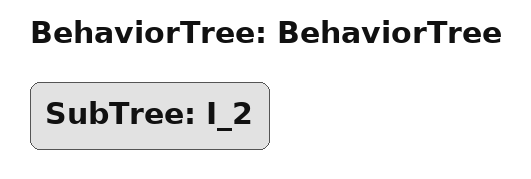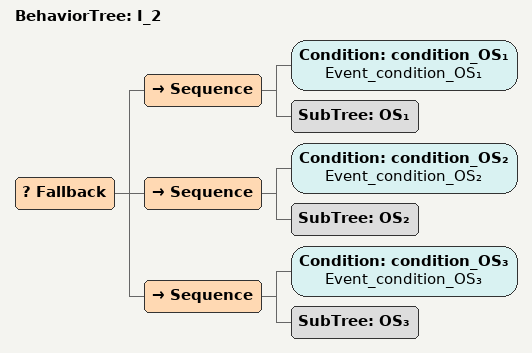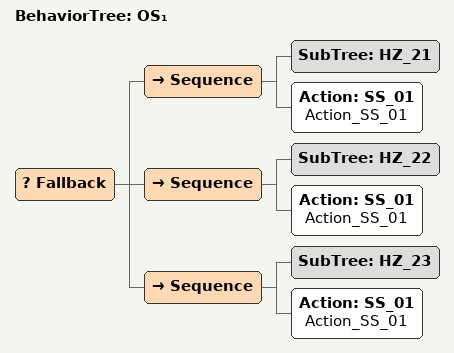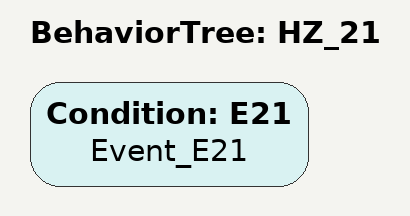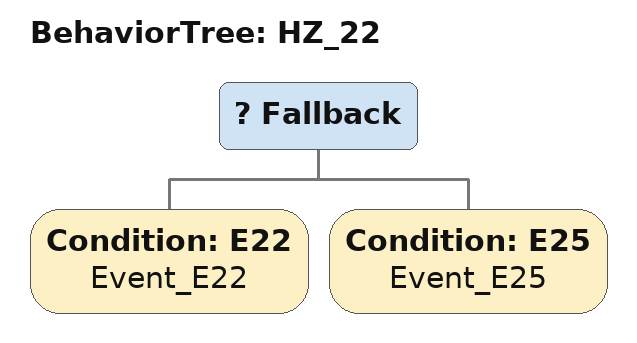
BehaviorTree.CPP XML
<BehaviorTree ID="BehaviorTree">
  <SubTree ID="I_2"/>
</BehaviorTree>

<BehaviorTree ID="I_2">
  <Fallback>
    <Sequence>
      <Condition ID="condition_OS₁" name="Event_condition_OS₁"/>
      <SubTree ID="OS₁"/>
    </Sequence>
    <Sequence>
      <Condition ID="condition_OS₂" name="Event_condition_OS₂"/>
      <SubTree ID="OS₂"/>
    </Sequence>
    <Sequence>
      <Condition ID="condition_OS₃" name="Event_condition_OS₃"/>
      <SubTree ID="OS₃"/>
    </Sequence>
  </Fallback>
</BehaviorTree>

<BehaviorTree ID="OS₁">
  <Fallback>
    <Sequence>
      <SubTree ID="HZ_21"/>
      <Action ID="SS_01" name="Action_SS_01"/>
    </Sequence>
    <Sequence>
      <SubTree ID="HZ_22"/>
      <Action ID="SS_01" name="Action_SS_01"/>
    </Sequence>
    <Sequence>
      <SubTree ID="HZ_23"/>
      <Action ID="SS_01" name="Action_SS_01"/>
    </Sequence>
  </Fallback>
</BehaviorTree>

<BehaviorTree ID="HZ_21">
  <Condition ID="E21" name="Event_E21"/>
</BehaviorTree>

<BehaviorTree ID="HZ_22">
  <Fallback>
    <Condition ID="E22" name="Event_E22"/>
    <Condition ID="E25" name="Event_E25"/>
  </Fallback>
</BehaviorTree>
